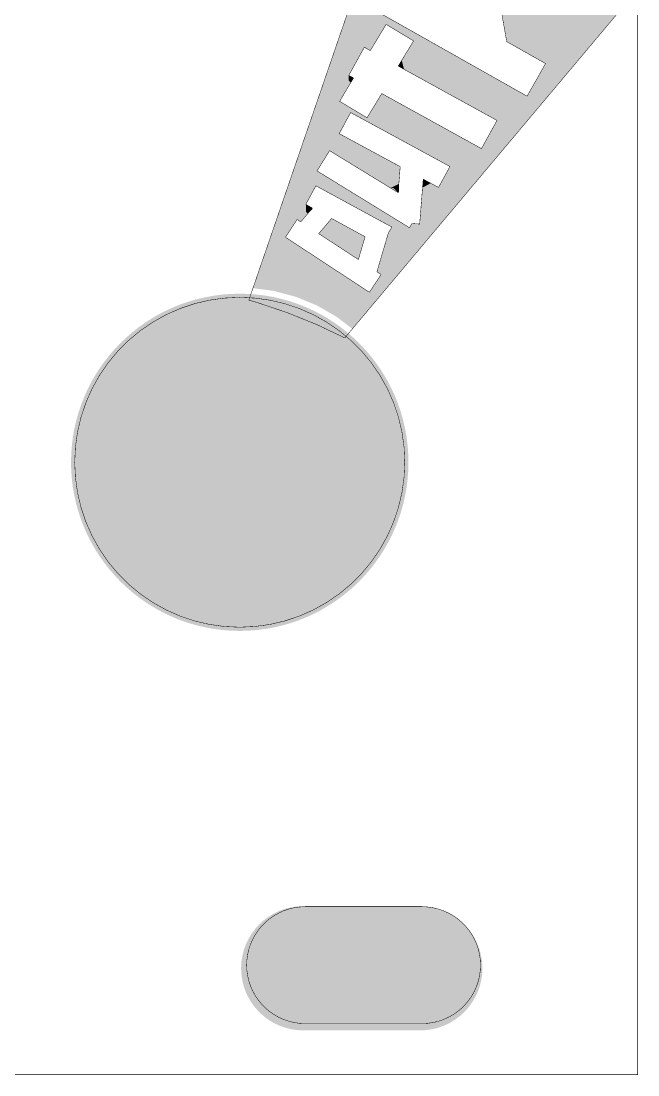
# Model space of a CAD drawing. Header units: inches. Extents: x 0 to 67, y 0 to 129.
# Drawn here: x 49.73 to 66.61, y 0 to 28.86 of the extents above; entities that cross this region are included whole.
import ezdxf

# ---------------------------------------------------------------- set-up
doc = ezdxf.new("R2010")
doc.units = ezdxf.units.IN
for name, color, linetype in [('Bottom Layer', 5, 'Continuous'), ('Bottom Solder', 6, 'Continuous'), ('Mechanical 2', 216, 'Continuous'), ('Mechanical 3', 76, 'Continuous'), ('Multi-Layer', 9, 'Continuous'), ('Pad Holes', 156, 'Continuous'), ('Top Layer', 1, 'Continuous'), ('Top Overlay', 2, 'Continuous'), ('Top Solder', 216, 'Continuous')]:
    doc.layers.add(name, color=color, linetype=linetype)

msp = doc.modelspace()

# ---------------------------------------------------------------- hatches: boundary and pattern name
at = {"layer": 'Bottom Layer'}
h = msp.add_hatch(color=5, dxfattribs=at)
edge = h.paths.add_edge_path()
edge.add_arc((55.716, 16.776), 4.515, 0, 360)
h = msp.add_hatch(color=5, dxfattribs=at)
edge = h.paths.add_edge_path()
edge.add_arc((57.455, 2.921), 1.6, 90, 270)
edge.add_line((57.455, 1.321), (60.655, 1.321))
edge.add_arc((60.655, 2.921), 1.6, 270, 450)
edge.add_line((60.655, 4.521), (57.455, 4.521))
at = {"layer": 'Bottom Solder'}
h = msp.add_hatch(color=6, dxfattribs=at)
edge = h.paths.add_edge_path()
edge.add_arc((55.716, 16.776), 4.617, 0, 360)
h = msp.add_hatch(color=6, dxfattribs=at)
edge = h.paths.add_edge_path()
edge.add_arc((57.455, 2.921), 1.702, 90, 270)
edge.add_line((57.455, 1.219), (60.655, 1.219))
edge.add_arc((60.655, 2.921), 1.702, 270, 450)
edge.add_line((60.655, 4.623), (57.455, 4.623))
at = {"layer": 'Mechanical 3'}
msp.add_hatch(color=76, dxfattribs=at).paths.add_polyline_path([(57.877, 23.038), (58.23, 23.453), (59.146, 22.953), (58.963, 22.328)])
at = {"layer": 'Multi-Layer'}
h = msp.add_hatch(color=9, dxfattribs=at)
edge = h.paths.add_edge_path()
edge.add_arc((55.716, 16.776), 4.515, 0, 360)
h = msp.add_hatch(color=9, dxfattribs=at)
edge = h.paths.add_edge_path()
edge.add_arc((57.455, 2.921), 1.6, 90, 270)
edge.add_line((57.455, 1.321), (60.655, 1.321))
edge.add_arc((60.655, 2.921), 1.6, 270, 450)
edge.add_line((60.655, 4.521), (57.455, 4.521))
at = {"layer": 'Pad Holes'}
h = msp.add_hatch(color=7, dxfattribs=at)
edge = h.paths.add_edge_path()
edge.add_arc((55.716, 16.776), 4.515, 0, 360)
h = msp.add_hatch(color=7, dxfattribs=at)
edge = h.paths.add_edge_path()
edge.add_arc((57.455, 2.921), 1.6, 90, 270)
edge.add_line((57.455, 1.321), (60.655, 1.321))
edge.add_arc((60.655, 2.921), 1.6, 270, 450)
edge.add_line((60.655, 4.521), (57.455, 4.521))
at = {"layer": 'Top Layer'}
h = msp.add_hatch(color=1, dxfattribs=at)
edge = h.paths.add_edge_path()
edge.add_arc((55.716, 16.776), 4.515, 0, 360)
h = msp.add_hatch(color=1, dxfattribs=at)
edge = h.paths.add_edge_path()
edge.add_arc((57.455, 2.921), 1.6, 90, 270)
edge.add_line((57.455, 1.321), (60.655, 1.321))
edge.add_arc((60.655, 2.921), 1.6, 270, 450)
edge.add_line((60.655, 4.521), (57.455, 4.521))
at = {"layer": 'Top Overlay'}
h = msp.add_hatch(color=2, dxfattribs=at)
h.paths.add_polyline_path([(66.506, 51.824), (66.506, 37.648), (66.484, 37.635), (64.843, 38.638), (64.838, 38.662), (65.675, 39.908), (64.302, 40.818), (63.425, 39.505), (63.131, 39.694), (62.267, 38.282), (62.491, 38.148), (62.496, 38.123), (61.734, 36.969), (63.107, 36.059), (63.918, 37.274), (66.506, 35.688), (66.506, 33.694), (66.484, 33.681), (62.136, 36.045), (61.482, 34.847), (64.956, 32.967), (64.84, 31.509), (64.817, 31.498), (60.936, 33.875), (60.221, 32.724), (65.477, 29.491), (65.625, 29.727), (66.062, 29.698), (66.261, 32.228), (66.283, 32.241), (66.506, 32.122), (66.506, 29.604), (58.799, 20.429), (58.388, 20.745), (58.373, 20.752), (58.36, 20.764), (57.847, 21.06), (57.831, 21.065), (57.817, 21.075), (57.27, 21.301), (57.253, 21.304), (57.238, 21.312), (56.666, 21.465), (56.649, 21.466), (56.633, 21.472), (56.097, 21.542), (56.084, 21.564), (66.481, 51.828)])
h.paths.add_polyline_path([(62.534, 31.044), (61.525, 30.859), (61.55, 30.713), (59.872, 30.076), (59.682, 30.183), (59.178, 29.289), (63.58, 26.801), (64.085, 27.695), (63.023, 28.295)], flags=0)
h.paths.add_polyline_path([(59.722, 28.767), (59.287, 28.049), (59.126, 28.142), (58.701, 27.371), (58.815, 27.309), (58.822, 27.284), (58.449, 26.66), (59.201, 26.209), (59.602, 26.875), (62.331, 25.366), (62.757, 26.137), (60.069, 27.617), (60.062, 27.642), (60.473, 28.316)], flags=0)
h.paths.add_polyline_path([(58.752, 26.353), (58.438, 25.776), (60.108, 24.872), (60.053, 24.184), (60.031, 24.172), (58.175, 25.309), (57.831, 24.755), (60.359, 23.201), (60.43, 23.315), (60.64, 23.3), (60.735, 24.505), (60.757, 24.518), (61.156, 24.304), (61.468, 24.876)], flags=0)
h.paths.add_polyline_path([(57.8, 24.348), (57.525, 23.839), (57.69, 23.746), (57.694, 23.721), (57.386, 23.36), (57.287, 23.427), (56.968, 22.939), (59.265, 21.432), (59.585, 21.92), (59.47, 21.993), (59.782, 23.05), (59.877, 23.218)], flags=0)
for points in [[(59.668, 29.013), (59.944, 28.829), (60.669, 28.447), (60.538, 28.316), (60.473, 28.316), (59.722, 28.767), (59.687, 28.732), (59.687, 28.71)], [(60.053, 27.626), (60.213, 27.537), (60.148, 27.783)], [(58.701, 27.371), (58.701, 27.227), (58.755, 27.172), (58.831, 27.3)], [(58.752, 26.353), (58.627, 26.478), (58.627, 26.553), (59.201, 26.209), (59.286, 26.353), (59.35, 26.028)], [(59.844, 24.286), (59.924, 24.286), (60.051, 24.16), (60.071, 24.179), (60.071, 24.402)], [(60.737, 24.529), (60.718, 24.297), (60.941, 24.419)], [(57.533, 23.834), (57.533, 23.629), (57.578, 23.584), (57.707, 23.714), (57.707, 23.737)], [(57.877, 23.038), (58.963, 22.328), (59.146, 22.953), (58.23, 23.453)], [(59.737, 23.583), (59.61, 23.456), (59.61, 23.363), (59.877, 23.218), (60.029, 23.371), (60.029, 23.403)]]:
    msp.add_hatch(color=2, dxfattribs=at).paths.add_polyline_path(points)
at = {"layer": 'Top Solder'}
h = msp.add_hatch(color=216, dxfattribs=at)
edge = h.paths.add_edge_path()
edge.add_arc((55.716, 16.776), 4.617, 0, 360)
h = msp.add_hatch(color=216, dxfattribs=at)
edge = h.paths.add_edge_path()
edge.add_arc((57.455, 2.921), 1.702, 90, 270)
edge.add_line((57.455, 1.219), (60.655, 1.219))
edge.add_arc((60.655, 2.921), 1.702, 270, 450)
edge.add_line((60.655, 4.623), (57.455, 4.623))

# ---------------------------------------------------------------- linework, layer by layer
at = {"layer": 'Mechanical 2', "const_width": 0.0127}
for points in [[(66.606, 0.006), (66.606, 128.506)], [(57.506, 4.606), (60.706, 4.606)], [(57.506, 1.406), (60.706, 1.406)], [(0.006, 0.006), (66.606, 0.006)]]:
    msp.add_lwpolyline(points, dxfattribs=at)
for points in [[(51.2, 16.776, -0.414214), (55.716, 21.292)], [(55.716, 21.292, -0.414214), (60.232, 16.776)], [(55.716, 12.26, -0.414214), (51.2, 16.776)], [(60.232, 16.776, -0.414214), (55.716, 12.26)], [(55.906, 3.006, -0.414214), (57.506, 4.606)], [(60.706, 4.606, -0.414214), (62.306, 3.006)], [(57.506, 1.406, -0.414214), (55.906, 3.006)], [(62.306, 3.006, -0.414214), (60.706, 1.406)]]:
    msp.add_lwpolyline(points, format="xyb", dxfattribs=at)
at = {"layer": 'Mechanical 2', "const_width": 0.00635}
for points in [[(55.713, 21.292, 1), (55.72, 21.292, 1)], [(55.713, 21.292, 1), (55.72, 21.292, 1)], [(51.197, 16.776, 1), (51.204, 16.776, 1)], [(51.197, 16.776, 1), (51.204, 16.776, 1)], [(60.229, 16.776, 1), (60.235, 16.776, 1)], [(60.229, 16.776, 1), (60.235, 16.776, 1)], [(55.713, 12.26, 1), (55.72, 12.26, 1)], [(55.713, 12.26, 1), (55.72, 12.26, 1)], [(57.503, 4.606, 1), (57.51, 4.606, 1)], [(57.503, 4.606, 1), (57.51, 4.606, 1)], [(60.703, 4.606, 1), (60.71, 4.606, 1)], [(60.703, 4.606, 1), (60.71, 4.606, 1)], [(55.903, 3.006, 1), (55.91, 3.006, 1)], [(55.903, 3.006, 1), (55.91, 3.006, 1)], [(62.303, 3.006, 1), (62.31, 3.006, 1)], [(62.303, 3.006, 1), (62.31, 3.006, 1)], [(57.503, 1.406, 1), (57.51, 1.406, 1)], [(57.503, 1.406, 1), (57.51, 1.406, 1)], [(60.703, 1.406, 1), (60.71, 1.406, 1)], [(60.703, 1.406, 1), (60.71, 1.406, 1)], [(66.603, 0.006, 1), (66.61, 0.006, 1)], [(66.603, 0.006, 1), (66.61, 0.006, 1)]]:
    msp.add_lwpolyline(points, format="xyb", close=True, dxfattribs=at)
at = {"layer": 'Mechanical 3', "const_width": 0.0127}
for points in [[(55.965, 21.217), (66.506, 51.901)], [(62.534, 31.044), (63.023, 28.295)], [(58.592, 20.183), (66.506, 29.604)], [(59.178, 29.289), (63.58, 26.801)], [(59.287, 28.049), (59.722, 28.767)], [(59.722, 28.767), (60.473, 28.316)], [(60.053, 27.626), (60.473, 28.316)], [(63.023, 28.295), (64.085, 27.695)], [(58.701, 27.371), (59.126, 28.142)], [(59.126, 28.142), (59.287, 28.049)], [(60.053, 27.626), (62.757, 26.137)], [(63.58, 26.801), (64.085, 27.695)], [(58.449, 26.66), (58.831, 27.3)], [(58.701, 27.371), (58.831, 27.3)], [(59.201, 26.209), (59.602, 26.875)], [(59.602, 26.875), (62.331, 25.366)], [(58.449, 26.66), (59.201, 26.209)], [(58.438, 25.776), (58.752, 26.353)], [(58.752, 26.353), (61.468, 24.876)], [(62.331, 25.366), (62.757, 26.137)], [(58.438, 25.776), (60.108, 24.872)], [(57.831, 24.755), (58.175, 25.309)], [(58.175, 25.309), (60.051, 24.16)], [(60.051, 24.16), (60.108, 24.872)], [(61.156, 24.304), (61.468, 24.876)], [(57.831, 24.755), (60.359, 23.201)], [(60.64, 23.3), (60.737, 24.529)], [(60.737, 24.529), (61.156, 24.304)], [(57.525, 23.839), (57.8, 24.348)], [(57.8, 24.348), (59.877, 23.218)], [(57.386, 23.36), (57.707, 23.737)], [(57.525, 23.839), (57.707, 23.737)], [(56.968, 22.939), (57.287, 23.427)], [(57.287, 23.427), (57.386, 23.36)], [(57.877, 23.038), (58.23, 23.453)], [(58.23, 23.453), (59.146, 22.953)], [(59.782, 23.05), (59.877, 23.218)], [(60.359, 23.201), (60.43, 23.315)], [(60.43, 23.315), (60.64, 23.3)], [(56.968, 22.939), (59.265, 21.432)], [(57.877, 23.038), (58.963, 22.328)], [(58.963, 22.328), (59.146, 22.953)], [(59.47, 21.993), (59.782, 23.05)], [(59.47, 21.993), (59.585, 21.92)], [(59.265, 21.432), (59.585, 21.92)]]:
    msp.add_lwpolyline(points, dxfattribs=at)
at = {"layer": 'Mechanical 3', "const_width": 0.00635}
for points in [[(59.719, 28.767, 1), (59.725, 28.767, 1)], [(59.719, 28.767, 1), (59.725, 28.767, 1)], [(60.47, 28.316, 1), (60.476, 28.316, 1)], [(60.47, 28.316, 1), (60.476, 28.316, 1)], [(63.019, 28.295, 1), (63.026, 28.295, 1)], [(63.019, 28.295, 1), (63.026, 28.295, 1)], [(59.123, 28.142, 1), (59.129, 28.142, 1)], [(59.123, 28.142, 1), (59.129, 28.142, 1)], [(59.284, 28.049, 1), (59.291, 28.049, 1)], [(59.284, 28.049, 1), (59.291, 28.049, 1)], [(60.049, 27.626, 1), (60.056, 27.626, 1)], [(60.049, 27.626, 1), (60.056, 27.626, 1)], [(64.081, 27.695, 1), (64.088, 27.695, 1)], [(64.081, 27.695, 1), (64.088, 27.695, 1)], [(58.697, 27.371, 1), (58.704, 27.371, 1)], [(58.697, 27.371, 1), (58.704, 27.371, 1)], [(58.828, 27.3, 1), (58.835, 27.3, 1)], [(58.828, 27.3, 1), (58.835, 27.3, 1)], [(59.599, 26.875, 1), (59.605, 26.875, 1)], [(59.599, 26.875, 1), (59.605, 26.875, 1)], [(58.446, 26.66, 1), (58.452, 26.66, 1)], [(58.446, 26.66, 1), (58.452, 26.66, 1)], [(63.577, 26.801, 1), (63.584, 26.801, 1)], [(63.577, 26.801, 1), (63.584, 26.801, 1)], [(58.749, 26.353, 1), (58.755, 26.353, 1)], [(58.749, 26.353, 1), (58.755, 26.353, 1)], [(59.197, 26.209, 1), (59.204, 26.209, 1)], [(59.197, 26.209, 1), (59.204, 26.209, 1)], [(62.754, 26.137, 1), (62.76, 26.137, 1)], [(62.754, 26.137, 1), (62.76, 26.137, 1)], [(58.434, 25.776, 1), (58.441, 25.776, 1)], [(58.434, 25.776, 1), (58.441, 25.776, 1)], [(58.172, 25.309, 1), (58.178, 25.309, 1)], [(58.172, 25.309, 1), (58.178, 25.309, 1)], [(62.328, 25.366, 1), (62.335, 25.366, 1)], [(62.328, 25.366, 1), (62.335, 25.366, 1)], [(60.105, 24.872, 1), (60.111, 24.872, 1)], [(60.105, 24.872, 1), (60.111, 24.872, 1)], [(61.465, 24.876, 1), (61.471, 24.876, 1)], [(61.465, 24.876, 1), (61.471, 24.876, 1)], [(57.828, 24.755, 1), (57.834, 24.755, 1)], [(57.828, 24.755, 1), (57.834, 24.755, 1)], [(60.733, 24.529, 1), (60.74, 24.529, 1)], [(60.733, 24.529, 1), (60.74, 24.529, 1)], [(57.797, 24.348, 1), (57.803, 24.348, 1)], [(57.797, 24.348, 1), (57.803, 24.348, 1)], [(61.153, 24.304, 1), (61.159, 24.304, 1)], [(61.153, 24.304, 1), (61.159, 24.304, 1)], [(60.048, 24.16, 1), (60.054, 24.16, 1)], [(60.048, 24.16, 1), (60.054, 24.16, 1)], [(57.521, 23.839, 1), (57.528, 23.839, 1)], [(57.521, 23.839, 1), (57.528, 23.839, 1)], [(57.704, 23.737, 1), (57.71, 23.737, 1)], [(57.704, 23.737, 1), (57.71, 23.737, 1)], [(57.284, 23.427, 1), (57.291, 23.427, 1)], [(57.284, 23.427, 1), (57.291, 23.427, 1)], [(58.227, 23.453, 1), (58.234, 23.453, 1)], [(58.227, 23.453, 1), (58.234, 23.453, 1)], [(57.383, 23.36, 1), (57.39, 23.36, 1)], [(57.383, 23.36, 1), (57.39, 23.36, 1)], [(59.873, 23.218, 1), (59.88, 23.218, 1)], [(59.873, 23.218, 1), (59.88, 23.218, 1)], [(60.356, 23.201, 1), (60.362, 23.201, 1)], [(60.356, 23.201, 1), (60.362, 23.201, 1)], [(60.427, 23.315, 1), (60.433, 23.315, 1)], [(60.427, 23.315, 1), (60.433, 23.315, 1)], [(60.637, 23.3, 1), (60.643, 23.3, 1)], [(60.637, 23.3, 1), (60.643, 23.3, 1)], [(56.965, 22.939, 1), (56.971, 22.939, 1)], [(56.965, 22.939, 1), (56.971, 22.939, 1)], [(57.874, 23.038, 1), (57.881, 23.038, 1)], [(57.874, 23.038, 1), (57.881, 23.038, 1)], [(59.143, 22.953, 1), (59.149, 22.953, 1)], [(59.143, 22.953, 1), (59.149, 22.953, 1)], [(59.779, 23.05, 1), (59.786, 23.05, 1)], [(59.779, 23.05, 1), (59.786, 23.05, 1)], [(58.96, 22.328, 1), (58.967, 22.328, 1)], [(58.96, 22.328, 1), (58.967, 22.328, 1)], [(59.467, 21.993, 1), (59.473, 21.993, 1)], [(59.467, 21.993, 1), (59.473, 21.993, 1)], [(59.581, 21.92, 1), (59.588, 21.92, 1)], [(59.581, 21.92, 1), (59.588, 21.92, 1)], [(59.262, 21.432, 1), (59.268, 21.432, 1)], [(59.262, 21.432, 1), (59.268, 21.432, 1)], [(55.962, 21.217, 1), (55.968, 21.217, 1)], [(55.962, 21.217, 1), (55.968, 21.217, 1)], [(56.238, 21.136, 1), (56.244, 21.136, 1)], [(56.238, 21.136, 1), (56.244, 21.136, 1)], [(58.589, 20.183, 1), (58.596, 20.183, 1)], [(58.589, 20.183, 1), (58.596, 20.183, 1)]]:
    msp.add_lwpolyline(points, format="xyb", close=True, dxfattribs=at)
at = {"layer": 'Mechanical 3', "const_width": 0.0127}
for points in [[(55.965, 21.217, -0.005586), (56.241, 21.136)], [(56.241, 21.136, -0.043278), (58.592, 20.183)]]:
    msp.add_lwpolyline(points, format="xyb", dxfattribs=at)

doc.saveas('drawing.dxf')
